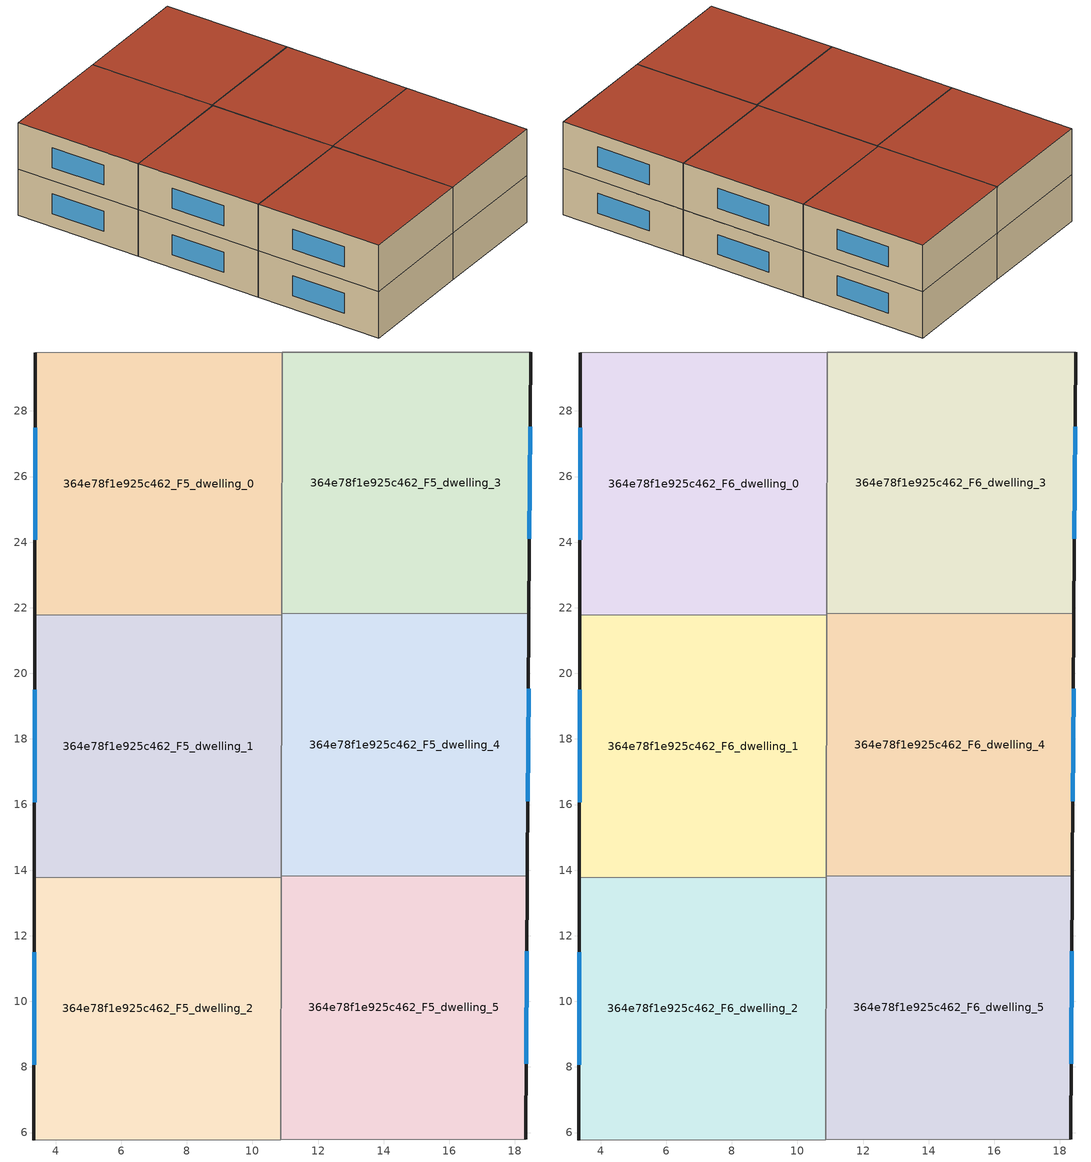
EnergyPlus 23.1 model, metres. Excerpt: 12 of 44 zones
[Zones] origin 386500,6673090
364e78f1e925c462_F5_dwelling_0
 floor to 364e78f1e925c462_F4_dwelling_0 (EU_floor_Construction): 10.91,29.78 10.89,21.77 3.37,21.78 3.39,29.77 z15
 wall outside (EU_wall_Construction): 3.39,29.77 3.37,21.78 z15:18
 wall to 364e78f1e925c462_F5_dwelling_1 (EU_wall_Construction): 3.37,21.78 10.89,21.77 z15:18
 wall adiabatic (EU_wall_Construction): 10.91,29.78 3.39,29.77 z15:18
 wall to 364e78f1e925c462_F5_dwelling_3 (EU_wall_Construction): 10.89,21.83 10.91,29.78 z15:18
 wall to 364e78f1e925c462_F5_dwelling_4 (EU_wall_Construction): 10.89,21.77 10.89,21.83 z15:18
 window (EU_Window_Construction): 3.38,27.49 3.37,24.07 z15.86:17.14
364e78f1e925c462_F5_dwelling_1
 floor to 364e78f1e925c462_F4_dwelling_1 (EU_floor_Construction): 10.89,21.77 10.88,13.77 3.35,13.79 3.37,21.78 z15
 wall outside (EU_wall_Construction): 3.37,21.78 3.35,13.79 z15:18
 wall to 364e78f1e925c462_F5_dwelling_2 (EU_wall_Construction): 3.35,13.79 10.88,13.77 z15:18
 wall to 364e78f1e925c462_F5_dwelling_4 (EU_wall_Construction): 10.88,13.83 10.89,21.77 z15:18
 wall to 364e78f1e925c462_F5_dwelling_5 (EU_wall_Construction): 10.88,13.77 10.88,13.83 z15:18
 window (EU_Window_Construction): 3.37,19.5 3.36,16.07 z15.86:17.14
364e78f1e925c462_F5_dwelling_2
 floor to 364e78f1e925c462_F4_dwelling_2 (EU_floor_Construction): 10.88,13.77 10.86,5.79 3.34,5.77 3.35,13.79 z15
 wall outside (EU_wall_Construction): 3.35,13.79 3.34,5.77 z15:18
 wall adiabatic (EU_wall_Construction): 3.34,5.77 10.86,5.79 z15:18
 wall to 364e78f1e925c462_F5_dwelling_5 (EU_wall_Construction): 10.86,5.79 10.88,13.77 z15:18
 window (EU_Window_Construction): 3.35,11.5 3.34,8.06 z15.86:17.14
364e78f1e925c462_F5_dwelling_3
 floor to 364e78f1e925c462_F4_dwelling_3 (EU_floor_Construction): 18.48,29.8 18.43,21.82 10.89,21.83 10.91,29.78 z15
 wall outside (EU_wall_Construction): 18.43,21.82 18.48,29.8 z15:18
 wall to 364e78f1e925c462_F5_dwelling_4 (EU_wall_Construction): 10.89,21.83 18.43,21.82 z15:18
 wall adiabatic (EU_wall_Construction): 18.48,29.8 10.91,29.78 z15:18
 window (EU_Window_Construction): 18.45,24.1 18.47,27.52 z15.86:17.14
364e78f1e925c462_F5_dwelling_4
 floor to 364e78f1e925c462_F4_dwelling_4 (EU_floor_Construction): 18.43,21.82 18.38,13.82 10.88,13.83 10.89,21.83 z15
 wall outside (EU_wall_Construction): 18.38,13.82 18.43,21.82 z15:18
 wall to 364e78f1e925c462_F5_dwelling_5 (EU_wall_Construction): 10.88,13.83 18.38,13.82 z15:18
 window (EU_Window_Construction): 18.4,16.11 18.42,19.53 z15.86:17.14
364e78f1e925c462_F5_dwelling_5
 floor to 364e78f1e925c462_F4_dwelling_5 (EU_floor_Construction): 18.38,13.82 18.34,5.8 10.86,5.79 10.88,13.83 z15
 wall outside (EU_wall_Construction): 18.34,5.8 18.38,13.82 z15:18
 wall adiabatic (EU_wall_Construction): 10.86,5.79 18.34,5.8 z15:18
 window (EU_Window_Construction): 18.35,8.09 18.37,11.53 z15.86:17.14
364e78f1e925c462_F6_dwelling_0
 floor to 364e78f1e925c462_F5_dwelling_0 (EU_floor_Construction): 10.91,29.78 10.89,21.77 3.37,21.78 3.39,29.77 z18
 wall outside (EU_wall_Construction): 3.39,29.77 3.37,21.78 z18:21
 wall to 364e78f1e925c462_F6_dwelling_1 (EU_wall_Construction): 3.37,21.78 10.89,21.77 z18:21
 wall adiabatic (EU_wall_Construction): 10.91,29.78 3.39,29.77 z18:21
 wall to 364e78f1e925c462_F6_dwelling_3 (EU_wall_Construction): 10.89,21.83 10.91,29.78 z18:21
 wall to 364e78f1e925c462_F6_dwelling_4 (EU_wall_Construction): 10.89,21.77 10.89,21.83 z18:21
 window (EU_Window_Construction): 3.38,27.49 3.37,24.07 z18.86:20.14
 roof outside (EU_roof_Construction): 10.89,21.77 10.91,29.78 3.39,29.77 3.37,21.78 z21
364e78f1e925c462_F6_dwelling_1
 floor to 364e78f1e925c462_F5_dwelling_1 (EU_floor_Construction): 10.89,21.77 10.88,13.77 3.35,13.79 3.37,21.78 z18
 wall outside (EU_wall_Construction): 3.37,21.78 3.35,13.79 z18:21
 wall to 364e78f1e925c462_F6_dwelling_2 (EU_wall_Construction): 3.35,13.79 10.88,13.77 z18:21
 wall to 364e78f1e925c462_F6_dwelling_4 (EU_wall_Construction): 10.88,13.83 10.89,21.77 z18:21
 wall to 364e78f1e925c462_F6_dwelling_5 (EU_wall_Construction): 10.88,13.77 10.88,13.83 z18:21
 window (EU_Window_Construction): 3.37,19.5 3.36,16.07 z18.86:20.14
 roof outside (EU_roof_Construction): 10.88,13.77 10.89,21.77 3.37,21.78 3.35,13.79 z21
364e78f1e925c462_F6_dwelling_2
 floor to 364e78f1e925c462_F5_dwelling_2 (EU_floor_Construction): 10.88,13.77 10.86,5.79 3.34,5.77 3.35,13.79 z18
 wall outside (EU_wall_Construction): 3.35,13.79 3.34,5.77 z18:21
 wall adiabatic (EU_wall_Construction): 3.34,5.77 10.86,5.79 z18:21
 wall to 364e78f1e925c462_F6_dwelling_5 (EU_wall_Construction): 10.86,5.79 10.88,13.77 z18:21
 window (EU_Window_Construction): 3.35,11.5 3.34,8.06 z18.86:20.14
 roof outside (EU_roof_Construction): 10.86,5.79 10.88,13.77 3.35,13.79 3.34,5.77 z21
364e78f1e925c462_F6_dwelling_3
 floor to 364e78f1e925c462_F5_dwelling_3 (EU_floor_Construction): 18.48,29.8 18.43,21.82 10.89,21.83 10.91,29.78 z18
 wall outside (EU_wall_Construction): 18.43,21.82 18.48,29.8 z18:21
 wall to 364e78f1e925c462_F6_dwelling_4 (EU_wall_Construction): 10.89,21.83 18.43,21.82 z18:21
 wall adiabatic (EU_wall_Construction): 18.48,29.8 10.91,29.78 z18:21
 window (EU_Window_Construction): 18.45,24.1 18.47,27.52 z18.86:20.14
 roof outside (EU_roof_Construction): 18.43,21.82 18.48,29.8 10.91,29.78 10.89,21.83 z21
364e78f1e925c462_F6_dwelling_4
 floor to 364e78f1e925c462_F5_dwelling_4 (EU_floor_Construction): 18.43,21.82 18.38,13.82 10.88,13.83 10.89,21.83 z18
 wall outside (EU_wall_Construction): 18.38,13.82 18.43,21.82 z18:21
 wall to 364e78f1e925c462_F6_dwelling_5 (EU_wall_Construction): 10.88,13.83 18.38,13.82 z18:21
 window (EU_Window_Construction): 18.4,16.11 18.42,19.53 z18.86:20.14
 roof outside (EU_roof_Construction): 18.38,13.82 18.43,21.82 10.89,21.83 10.88,13.83 z21
364e78f1e925c462_F6_dwelling_5
 floor to 364e78f1e925c462_F5_dwelling_5 (EU_floor_Construction): 18.38,13.82 18.34,5.8 10.86,5.79 10.88,13.83 z18
 wall outside (EU_wall_Construction): 18.34,5.8 18.38,13.82 z18:21
 wall adiabatic (EU_wall_Construction): 10.86,5.79 18.34,5.8 z18:21
 window (EU_Window_Construction): 18.35,8.09 18.37,11.53 z18.86:20.14
 roof outside (EU_roof_Construction): 18.34,5.8 18.38,13.82 10.88,13.83 10.86,5.79 z21
[Building]
EU S2 Campaign: North Axis=0; Terrain=City; Solar Distribution=FullExterior
[Site:Location]
Helsinki-Vantaa.AP: Latitude=60.317; Longitude=24.963; Time Zone=2; Elevation=54.6
[SizingPeriod:WeatherFileDays]
AnnualSizingPeriod: Begin Month=1; Begin Day of Month=1; End Month=12; End Day of Month=31; Day of Week for Start Day=Monday; Use Weather File Daylight Saving Period=No; Use Weather File Rain and Snow Indicators=No
[MATERIAL]
EU_InternalMass_Material: Roughness=MediumRough; Thickness=0.1; Conductivity=1; Density=1800; Specific Heat=900; Thermal Absorptance=0.9; Solar Absorptance=0.7; Visible Absorptance=0.7
[MATERIAL:NOMASS] Roughness=MediumRough; Thermal Absorptance=0.9; Solar Absorptance=0.7; Visible Absorptance=0.7
Name | Thermal Resistance
EU_wall_NoMass | 1.10183
EU_roof_NoMass; EU_floor_NoMass | 1.70606
[WINDOWMATERIAL:SIMPLEGLAZINGSYSTEM]
EU_Window_SimpleGlazing: UFactor=3.11035; Solar Heat Gain Coefficient=0.8; Visible Transmittance=0.8
[CONSTRUCTION]
EU_wall_Construction: EU_wall_NoMass
EU_roof_Construction: EU_roof_NoMass
EU_floor_Construction: EU_floor_NoMass
EU_Window_Construction: EU_Window_SimpleGlazing
EU_InternalMass_Construction: EU_InternalMass_Material
[ZONE] Type=1; Multiplier=1; Ceiling Height=autocalculate; Floor Area=autocalculate; Part of Total Floor Area=Yes
Name | Volume
364e78f1e925c462_F5_dwelling_0; 364e78f1e925c462_F6_dwelling_0; 364e78f1e925c462_F5_dwelling_1; 364e78f1e925c462_F6_dwelling_1; 364e78f1e925c462_F5_dwelling_2; 364e78f1e925c462_F6_dwelling_2 | 180.483
364e78f1e925c462_F5_dwelling_3; 364e78f1e925c462_F6_dwelling_3 | 180.516
364e78f1e925c462_F5_dwelling_4; 364e78f1e925c462_F6_dwelling_4 | 180.508
364e78f1e925c462_F5_dwelling_5; 364e78f1e925c462_F6_dwelling_5 | 180.502
[INTERNALMASS] Construction=EU_InternalMass_Construction
Name | Zone or ZoneList | Surface Area
364e78f1e925c462_F5_dwelling_0_EU_InternalMass | 364e78f1e925c462_F5_dwelling_0 | 60.161
364e78f1e925c462_F5_dwelling_1_EU_InternalMass | 364e78f1e925c462_F5_dwelling_1 | 60.1612
364e78f1e925c462_F5_dwelling_2_EU_InternalMass | 364e78f1e925c462_F5_dwelling_2 | 60.161
364e78f1e925c462_F5_dwelling_3_EU_InternalMass | 364e78f1e925c462_F5_dwelling_3 | 60.1724
364e78f1e925c462_F5_dwelling_4_EU_InternalMass | 364e78f1e925c462_F5_dwelling_4 | 60.1694
364e78f1e925c462_F5_dwelling_5_EU_InternalMass | 364e78f1e925c462_F5_dwelling_5 | 60.1669
364e78f1e925c462_F6_dwelling_0_EU_InternalMass | 364e78f1e925c462_F6_dwelling_0 | 60.161
364e78f1e925c462_F6_dwelling_1_EU_InternalMass | 364e78f1e925c462_F6_dwelling_1 | 60.1612
364e78f1e925c462_F6_dwelling_2_EU_InternalMass | 364e78f1e925c462_F6_dwelling_2 | 60.161
364e78f1e925c462_F6_dwelling_3_EU_InternalMass | 364e78f1e925c462_F6_dwelling_3 | 60.1724
364e78f1e925c462_F6_dwelling_4_EU_InternalMass | 364e78f1e925c462_F6_dwelling_4 | 60.1694
364e78f1e925c462_F6_dwelling_5_EU_InternalMass | 364e78f1e925c462_F6_dwelling_5 | 60.1669
[OTHEREQUIPMENT] Fuel Type=Electricity; Design Level Calculation Method=Watts/Area; Power per Zone Floor Area=1; Fraction Latent=0; Fraction Radiant=0; Fraction Lost=0; Carbon Dioxide Generation Rate=0; EndUse Subcategory=EU_Step8_InternalGains
Name | Zone or ZoneList or Space or SpaceList | Schedule
EU_Step8_InternalGain_364e78f1e925c462_F5_dwelling_0_f000 | 364e78f1e925c462_F5_dwelling_0 | EU_Step8_GainSchedule_364e78f1e925c462_F5_dwelling_0_f000
EU_Step8_InternalGain_364e78f1e925c462_F5_dwelling_1_f000 | 364e78f1e925c462_F5_dwelling_1 | EU_Step8_GainSchedule_364e78f1e925c462_F5_dwelling_1_f000
EU_Step8_InternalGain_364e78f1e925c462_F5_dwelling_2_f000 | 364e78f1e925c462_F5_dwelling_2 | EU_Step8_GainSchedule_364e78f1e925c462_F5_dwelling_2_f000
EU_Step8_InternalGain_364e78f1e925c462_F5_dwelling_3_f000 | 364e78f1e925c462_F5_dwelling_3 | EU_Step8_GainSchedule_364e78f1e925c462_F5_dwelling_3_f000
EU_Step8_InternalGain_364e78f1e925c462_F5_dwelling_4_f000 | 364e78f1e925c462_F5_dwelling_4 | EU_Step8_GainSchedule_364e78f1e925c462_F5_dwelling_4_f000
EU_Step8_InternalGain_364e78f1e925c462_F5_dwelling_5_f000 | 364e78f1e925c462_F5_dwelling_5 | EU_Step8_GainSchedule_364e78f1e925c462_F5_dwelling_5_f000
EU_Step8_InternalGain_364e78f1e925c462_F6_dwelling_0_f000 | 364e78f1e925c462_F6_dwelling_0 | EU_Step8_GainSchedule_364e78f1e925c462_F6_dwelling_0_f000
EU_Step8_InternalGain_364e78f1e925c462_F6_dwelling_1_f000 | 364e78f1e925c462_F6_dwelling_1 | EU_Step8_GainSchedule_364e78f1e925c462_F6_dwelling_1_f000
EU_Step8_InternalGain_364e78f1e925c462_F6_dwelling_2_f000 | 364e78f1e925c462_F6_dwelling_2 | EU_Step8_GainSchedule_364e78f1e925c462_F6_dwelling_2_f000
EU_Step8_InternalGain_364e78f1e925c462_F6_dwelling_3_f000 | 364e78f1e925c462_F6_dwelling_3 | EU_Step8_GainSchedule_364e78f1e925c462_F6_dwelling_3_f000
EU_Step8_InternalGain_364e78f1e925c462_F6_dwelling_4_f000 | 364e78f1e925c462_F6_dwelling_4 | EU_Step8_GainSchedule_364e78f1e925c462_F6_dwelling_4_f000
EU_Step8_InternalGain_364e78f1e925c462_F6_dwelling_5_f000 | 364e78f1e925c462_F6_dwelling_5 | EU_Step8_GainSchedule_364e78f1e925c462_F6_dwelling_5_f000
[ZONEVENTILATION:DESIGNFLOWRATE] Schedule=EU_AlwaysOn; Design Flow Rate Calculation Method=AirChanges/Hour; Air Changes per Hour=0.756316; Ventilation Type=Natural; Fan Pressure Rise=0; Fan Total Efficiency=1; Constant Term Coefficient=1; Temperature Term Coefficient=0; Velocity Term Coefficient=0; Velocity Squared Term Coefficient=0; Minimum Indoor Temperature=-100; Maximum Indoor Temperature=100; Delta Temperature=-100; Minimum Outdoor Temperature=-100; Maximum Outdoor Temperature=100; Maximum Wind Speed=40
Name | Zone or ZoneList or Space or SpaceList
EU_ConstantAir_364e78f1e925c462_F5_dwelling_0 | 364e78f1e925c462_F5_dwelling_0
EU_ConstantAir_364e78f1e925c462_F5_dwelling_1 | 364e78f1e925c462_F5_dwelling_1
EU_ConstantAir_364e78f1e925c462_F5_dwelling_2 | 364e78f1e925c462_F5_dwelling_2
EU_ConstantAir_364e78f1e925c462_F5_dwelling_3 | 364e78f1e925c462_F5_dwelling_3
EU_ConstantAir_364e78f1e925c462_F5_dwelling_4 | 364e78f1e925c462_F5_dwelling_4
EU_ConstantAir_364e78f1e925c462_F5_dwelling_5 | 364e78f1e925c462_F5_dwelling_5
EU_ConstantAir_364e78f1e925c462_F6_dwelling_0 | 364e78f1e925c462_F6_dwelling_0
EU_ConstantAir_364e78f1e925c462_F6_dwelling_1 | 364e78f1e925c462_F6_dwelling_1
EU_ConstantAir_364e78f1e925c462_F6_dwelling_2 | 364e78f1e925c462_F6_dwelling_2
EU_ConstantAir_364e78f1e925c462_F6_dwelling_3 | 364e78f1e925c462_F6_dwelling_3
EU_ConstantAir_364e78f1e925c462_F6_dwelling_4 | 364e78f1e925c462_F6_dwelling_4
EU_ConstantAir_364e78f1e925c462_F6_dwelling_5 | 364e78f1e925c462_F6_dwelling_5
[HVACTEMPLATE:THERMOSTAT] Constant Heating Setpoint=20; Constant Cooling Setpoint=50
EU_HeatOnly_364e78f1e925c462_F0_dwelling_0; EU_HeatOnly_364e78f1e925c462_F0_dwelling_1; EU_HeatOnly_364e78f1e925c462_F0_dwelling_2; EU_HeatOnly_364e78f1e925c462_F0_dwelling_3; EU_HeatOnly_364e78f1e925c462_F0_dwelling_4; EU_HeatOnly_364e78f1e925c462_F0_dwelling_5; EU_HeatOnly_364e78f1e925c462_F0_dwelling_6; EU_HeatOnly_364e78f1e925c462_F1_dwelling_0; EU_HeatOnly_364e78f1e925c462_F1_dwelling_1; EU_HeatOnly_364e78f1e925c462_F1_dwelling_2; EU_HeatOnly_364e78f1e925c462_F1_dwelling_3; EU_HeatOnly_364e78f1e925c462_F1_dwelling_4; EU_HeatOnly_364e78f1e925c462_F1_dwelling_5; EU_HeatOnly_364e78f1e925c462_F1_dwelling_6; EU_HeatOnly_364e78f1e925c462_F2_dwelling_0; EU_HeatOnly_364e78f1e925c462_F2_dwelling_1; EU_HeatOnly_364e78f1e925c462_F2_dwelling_2; EU_HeatOnly_364e78f1e925c462_F2_dwelling_3; EU_HeatOnly_364e78f1e925c462_F2_dwelling_4; EU_HeatOnly_364e78f1e925c462_F2_dwelling_5; EU_HeatOnly_364e78f1e925c462_F3_dwelling_0; EU_HeatOnly_364e78f1e925c462_F3_dwelling_1; EU_HeatOnly_364e78f1e925c462_F3_dwelling_2; EU_HeatOnly_364e78f1e925c462_F3_dwelling_3; EU_HeatOnly_364e78f1e925c462_F3_dwelling_4; EU_HeatOnly_364e78f1e925c462_F3_dwelling_5; EU_HeatOnly_364e78f1e925c462_F4_dwelling_0; EU_HeatOnly_364e78f1e925c462_F4_dwelling_1; EU_HeatOnly_364e78f1e925c462_F4_dwelling_2; EU_HeatOnly_364e78f1e925c462_F4_dwelling_3; EU_HeatOnly_364e78f1e925c462_F4_dwelling_4; EU_HeatOnly_364e78f1e925c462_F4_dwelling_5; EU_HeatOnly_364e78f1e925c462_F5_dwelling_0; EU_HeatOnly_364e78f1e925c462_F5_dwelling_1; EU_HeatOnly_364e78f1e925c462_F5_dwelling_2; EU_HeatOnly_364e78f1e925c462_F5_dwelling_3; EU_HeatOnly_364e78f1e925c462_F5_dwelling_4; EU_HeatOnly_364e78f1e925c462_F5_dwelling_5; EU_HeatOnly_364e78f1e925c462_F6_dwelling_0; EU_HeatOnly_364e78f1e925c462_F6_dwelling_1; EU_HeatOnly_364e78f1e925c462_F6_dwelling_2; EU_HeatOnly_364e78f1e925c462_F6_dwelling_3; EU_HeatOnly_364e78f1e925c462_F6_dwelling_4; EU_HeatOnly_364e78f1e925c462_F6_dwelling_5
[HVACTEMPLATE:ZONE:IDEALLOADSAIRSYSTEM] System Availability Schedule=EU_AlwaysOn; Maximum Heating Supply Air Temperature=50; Minimum Cooling Supply Air Temperature=13; Maximum Heating Supply Air Humidity Ratio=0.0156; Minimum Cooling Supply Air Humidity Ratio=0.0077; Heating Limit=NoLimit; Cooling Limit=NoLimit; Heating Availability Schedule=EU_AlwaysOn; Cooling Availability Schedule=EU_CoolingOff; Dehumidification Control Type=ConstantSensibleHeatRatio; Cooling Sensible Heat Ratio=0.7; Dehumidification Setpoint=60; Humidification Control Type=None; Humidification Setpoint=30; Outdoor Air Method=None; Outdoor Air Flow Rate per Person=0.00944; Outdoor Air Flow Rate per Zone Floor Area=0; Outdoor Air Flow Rate per Zone=0; Demand Controlled Ventilation Type=None; Outdoor Air Economizer Type=NoEconomizer; Heat Recovery Type=None; Sensible Heat Recovery Effectiveness=0.7; Latent Heat Recovery Effectiveness=0.65
Name | Template Thermostat
364e78f1e925c462_F5_dwelling_0 | EU_HeatOnly_364e78f1e925c462_F5_dwelling_0
364e78f1e925c462_F5_dwelling_1 | EU_HeatOnly_364e78f1e925c462_F5_dwelling_1
364e78f1e925c462_F5_dwelling_2 | EU_HeatOnly_364e78f1e925c462_F5_dwelling_2
364e78f1e925c462_F5_dwelling_3 | EU_HeatOnly_364e78f1e925c462_F5_dwelling_3
364e78f1e925c462_F5_dwelling_4 | EU_HeatOnly_364e78f1e925c462_F5_dwelling_4
364e78f1e925c462_F5_dwelling_5 | EU_HeatOnly_364e78f1e925c462_F5_dwelling_5
364e78f1e925c462_F6_dwelling_0 | EU_HeatOnly_364e78f1e925c462_F6_dwelling_0
364e78f1e925c462_F6_dwelling_1 | EU_HeatOnly_364e78f1e925c462_F6_dwelling_1
364e78f1e925c462_F6_dwelling_2 | EU_HeatOnly_364e78f1e925c462_F6_dwelling_2
364e78f1e925c462_F6_dwelling_3 | EU_HeatOnly_364e78f1e925c462_F6_dwelling_3
364e78f1e925c462_F6_dwelling_4 | EU_HeatOnly_364e78f1e925c462_F6_dwelling_4
364e78f1e925c462_F6_dwelling_5 | EU_HeatOnly_364e78f1e925c462_F6_dwelling_5
[SIZING:ZONE] Zone Cooling Design Supply Air Temperature Input Method=SupplyAirTemperature; Zone Cooling Design Supply Air Temperature=13; Zone Heating Design Supply Air Temperature Input Method=SupplyAirTemperature; Zone Heating Design Supply Air Temperature=50; Zone Cooling Design Supply Air Humidity Ratio=0.008; Zone Heating Design Supply Air Humidity Ratio=0.008; Cooling Design Air Flow Method=DesignDay; Cooling Design Air Flow Rate=0; Cooling Minimum Air Flow per Zone Floor Area=0.000762; Cooling Minimum Air Flow=0; Cooling Minimum Air Flow Fraction=0.2; Heating Design Air Flow Method=DesignDay; Heating Design Air Flow Rate=0; Heating Maximum Air Flow per Zone Floor Area=0.002032; Heating Maximum Air Flow=0.141576; Heating Maximum Air Flow Fraction=0.3; Account for Dedicated Outdoor Air System=No; Dedicated Outdoor Air System Control Strategy=NeutralSupplyAir; Dedicated Outdoor Air Low Setpoint Temperature for Design=autosize; Dedicated Outdoor Air High Setpoint Temperature for Design=autosize; Zone Load Sizing Method=Sensible Load Only No Latent Load; Zone Latent Cooling Design Supply Air Humidity Ratio Input Method=HumidityRatioDifference; Zone Cooling Design Supply Air Humidity Ratio Difference=0.005; Zone Latent Heating Design Supply Air Humidity Ratio Input Method=HumidityRatioDifference; Zone Humidification Design Supply Air Humidity Ratio Difference=0.005
364e78f1e925c462_F5_dwelling_0; 364e78f1e925c462_F5_dwelling_1; 364e78f1e925c462_F5_dwelling_2; 364e78f1e925c462_F5_dwelling_3; 364e78f1e925c462_F5_dwelling_4; 364e78f1e925c462_F5_dwelling_5; 364e78f1e925c462_F6_dwelling_0; 364e78f1e925c462_F6_dwelling_1; 364e78f1e925c462_F6_dwelling_2; 364e78f1e925c462_F6_dwelling_3; 364e78f1e925c462_F6_dwelling_4; 364e78f1e925c462_F6_dwelling_5
[SCHEDULE:CONSTANT]
Name | Hourly Value
EU_AlwaysOn | 1
EU_CoolingOff | 0
[SCHEDULE:FILE] Column Number=1; Rows to Skip at Top=0; Number of Hours of Data=8760; Column Separator=Comma; Interpolate to Timestep=No; Minutes per Item=60; Adjust Schedule for Daylight Savings=Yes
Name | File
EU_Step8_GainSchedule_364e78f1e925c462_F5_dwelling_0_f000 | ../../schedules/364e78f1e925c462/364e78f1e925c462_F5_dwelling_0_f000_gain.csv
EU_Step8_GainSchedule_364e78f1e925c462_F5_dwelling_1_f000 | ../../schedules/364e78f1e925c462/364e78f1e925c462_F5_dwelling_1_f000_gain.csv
EU_Step8_GainSchedule_364e78f1e925c462_F5_dwelling_2_f000 | ../../schedules/364e78f1e925c462/364e78f1e925c462_F5_dwelling_2_f000_gain.csv
EU_Step8_GainSchedule_364e78f1e925c462_F5_dwelling_3_f000 | ../../schedules/364e78f1e925c462/364e78f1e925c462_F5_dwelling_3_f000_gain.csv
EU_Step8_GainSchedule_364e78f1e925c462_F5_dwelling_4_f000 | ../../schedules/364e78f1e925c462/364e78f1e925c462_F5_dwelling_4_f000_gain.csv
EU_Step8_GainSchedule_364e78f1e925c462_F5_dwelling_5_f000 | ../../schedules/364e78f1e925c462/364e78f1e925c462_F5_dwelling_5_f000_gain.csv
EU_Step8_GainSchedule_364e78f1e925c462_F6_dwelling_0_f000 | ../../schedules/364e78f1e925c462/364e78f1e925c462_F6_dwelling_0_f000_gain.csv
EU_Step8_GainSchedule_364e78f1e925c462_F6_dwelling_1_f000 | ../../schedules/364e78f1e925c462/364e78f1e925c462_F6_dwelling_1_f000_gain.csv
EU_Step8_GainSchedule_364e78f1e925c462_F6_dwelling_2_f000 | ../../schedules/364e78f1e925c462/364e78f1e925c462_F6_dwelling_2_f000_gain.csv
EU_Step8_GainSchedule_364e78f1e925c462_F6_dwelling_3_f000 | ../../schedules/364e78f1e925c462/364e78f1e925c462_F6_dwelling_3_f000_gain.csv
EU_Step8_GainSchedule_364e78f1e925c462_F6_dwelling_4_f000 | ../../schedules/364e78f1e925c462/364e78f1e925c462_F6_dwelling_4_f000_gain.csv
EU_Step8_GainSchedule_364e78f1e925c462_F6_dwelling_5_f000 | ../../schedules/364e78f1e925c462/364e78f1e925c462_F6_dwelling_5_f000_gain.csv
